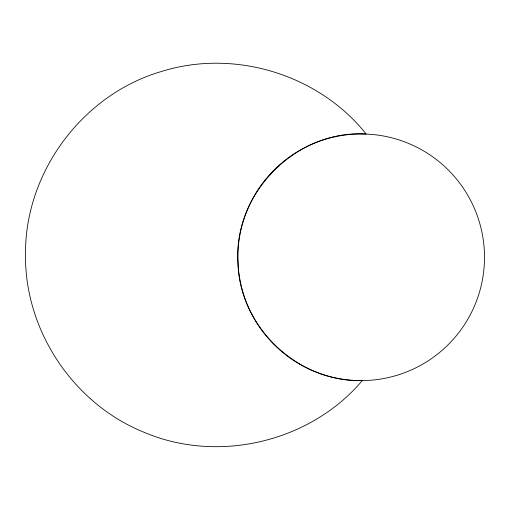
<?xml version="1.0" encoding="UTF-8"?>
<svg xmlns="http://www.w3.org/2000/svg" width="510" height="510" viewBox="0 0 510 510"><rect width="100%" height="100%" fill="white"/><g stroke="black" fill="none" stroke-linecap="round" stroke-linejoin="round"><path stroke-width="0.76" d="M366.225 134.073C296.75 129.272 233.344 192.984 237.972 262.287C239.037 326.789 297.999 382.564 362.31 380.594C310.239 442.132 218.038 463.928 143.916 432.219C73.548 403.837 24.792 330.869 25.5 255C24.48 172.609 82.499 94.382 161.638 71.438C234.039 48.743 318.017 74.218 365.6 133.308M299.529 364.076A123.312 123.312 0 0 0 484.5 257.282A123.312 123.312 0 0 0 299.529 150.488A123.312 123.312 0 0 0 299.529 364.076"/></g></svg>
